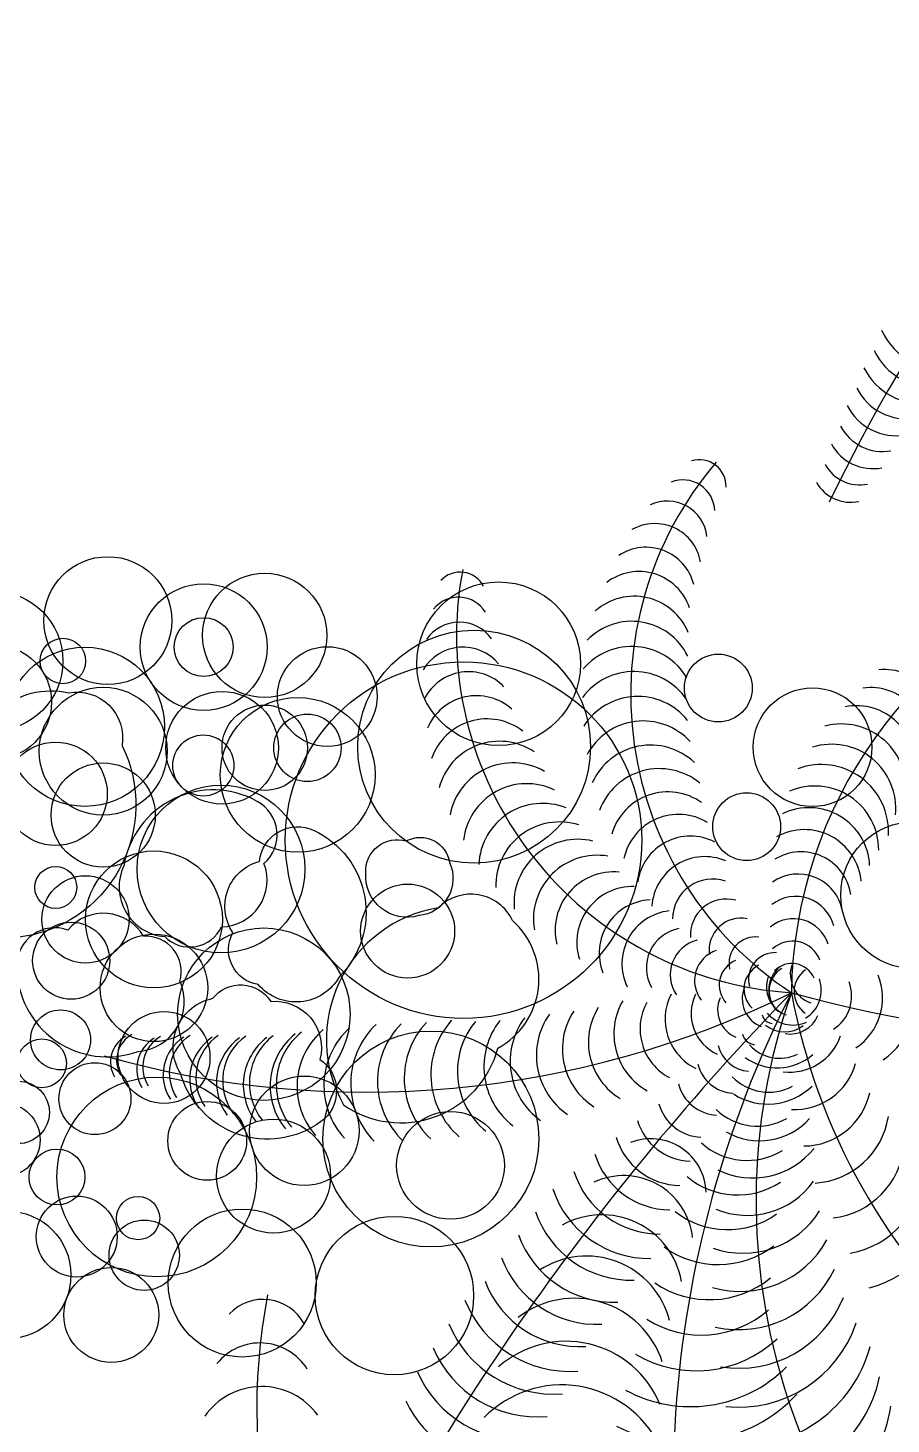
# Model space of a CAD drawing. Header units: inches. Extents: x 0 to 2330, y 0 to 1444.
# Drawn here: x 896.7 to 921, y 388.77 to 428.08 of the extents above; entities that cross this region are included whole.
import ezdxf

# ---------------------------------------------------------------- set-up
doc = ezdxf.new("R2010")
doc.units = ezdxf.units.IN
doc.header["$MEASUREMENT"] = 0
doc.layers.add('Plants', color=92, linetype='Continuous')

# ---------------------------------------------------------------- blocks, each defined once
blk = doc.blocks.new('18')
at = {"layer": 'Plants'}
for points in [[(5630.69, 13003.67, -0.520567), (5618.69, 13046.93, -0.520567), (5644.68, 13070.49, -0.520567), (5659.3, 13056.02, -0.520567)], [(5659.76, 13023.18, 0.520567), (5670.94, 13003.9, 0.520567), (5686.49, 13006.58, 0.520567), (5698.04, 13023.83, 0.520567), (5696.22, 13040.83, 0.520567)], [(5718.64, 12992.97, -0.520567), (5696.46, 12990.81, -0.520567), (5689.56, 13005, -0.520567), (5696.84, 13024.44, -0.520567), (5711.71, 13032.88, -0.520567)], [(5740.28, 13009.62, -0.520567), (5725.82, 13021.3, -0.520567), (5736.9, 13030.01, -0.520567), (5748.71, 13024.15, -0.520567)], [(5719.75, 12957.97, 0.520567), (5761.89, 12973.46, 0.520567), (5765.87, 13008.32, 0.520567), (5745.58, 13011.75, 0.520567)], [(5663.67, 12972.55, 0.520567), (5675.09, 12991.69, 0.520567), (5665.19, 13003.98, 0.520567), (5644.5, 13005.7, 0.520567), (5630.53, 12995.85, 0.520567)], [(5675.24, 12966.61, -0.520567), (5684.12, 12987.05, -0.520567), (5699.88, 12986.19, -0.520567), (5713.34, 12970.38, -0.520567), (5713.49, 12953.29, -0.520567)]]:
    blk.add_lwpolyline(points, format="xyb", close=True, dxfattribs=at)
for centre, radius in [((5655.41, 13090.17), 17.46), ((5698.25, 13086.13), 16.96), ((5681.59, 13082.95), 17.3), ((5762.1, 13078.39), 22.35), ((5624.07, 13079.14), 19.08), ((5681.59, 13082.95), 8.03), ((5755.42, 13055.77), 31.79), ((5624.47, 13067.94), 15.57), ((5643.15, 13079.14), 6.21), ((5649.17, 13061.2), 21.74), ((5715.33, 13069.44), 13.62), ((5822.08, 13071.76), 9.26), ((5752.53, 13030.23), 48.66), ((5654.15, 13054.53), 17.44), ((5686.6, 13055.45), 15.37), ((5847.81, 13055.61), 16.21), ((5707.25, 13048.05), 21.13), ((5698.25, 13055.45), 11.66), ((5709.91, 13055.45), 9.21), ((5681.49, 13050.62), 8.33), ((5641.16, 13042.89), 14.11), ((5654.15, 13037.08), 14.23), ((5686.31, 13022.34), 22.9), ((5829.81, 13033.91), 9.26), ((5875.58, 13015.23), 20.08), ((5668, 13008.59), 18.69), ((5641.2, 13017.32), 5.73), ((5649.31, 13008.59), 11.92), ((5737.27, 13005.42), 12.83), ((5645.41, 12997.33), 10.52), ((5668, 12989.91), 14.68), ((5698.02, 12982.72), 23.54), ((5642.51, 12975.7), 8.19), ((5670.76, 12970.91), 12.55), ((5743.62, 12948.65), 29.47), ((5637.41, 12969.3), 6.68), ((5651.89, 12959.65), 9.82), ((5668.79, 12938.27), 27.26), ((5709.05, 12950.89), 14.94), ((5630.92, 12955.9), 8.53), ((5682.56, 12948.13), 10.76), ((5626.86, 12948.4), 10.07), ((5700.67, 12938.53), 15.56), ((5748.97, 12941.44), 14.7), ((5641.53, 12938.27), 7.63), ((5646.92, 12922), 11.05), ((5663.67, 12927.04), 5.9), ((5627.9, 12911.53), 17.44), ((5692.11, 12909.32), 20.21), ((5665.35, 12916.91), 9.6), ((5733.66, 12905.89), 21.63), ((5656.36, 12900.6), 12.95)]:
    blk.add_circle(centre, radius, dxfattribs=at)
for centre, radius, start, end in [((6403.57, 13145.14), 8.7, 2.1115, 111.3723), ((6399.31, 13137.18), 10.88, 6.1531, 115.4139), ((6395.9, 13129.22), 12.69, 10.1948, 119.4556), ((5816.95, 13126.86), 7.25, 358.0698, 107.3306), ((6393.51, 13122.02), 13.42, 14.2365, 123.4973), ((5895.84, 13070.09), 97.67, 139.5669, 236.5663), ((6439.43, 13111.29), 97.67, 169.334, 266.3334), ((5812.42, 13119.9), 8.7, 2.1115, 111.3723), ((6342.76, 13121.4), 7.25, 27.8369, 137.0977), ((6391.6, 13114.31), 14.51, 18.2781, 127.5389), ((6556.07, 13012.03), 122.9, 109.8929, 179.1654), ((5808.16, 13111.94), 10.88, 6.1531, 115.4139), ((6342.28, 13113.11), 8.7, 31.8786, 141.1394), ((6390.25, 13106.11), 15.96, 22.3198, 131.5806), ((5804.75, 13103.98), 12.69, 10.1948, 119.4556), ((6342.53, 13104.09), 10.88, 35.9202, 145.181), ((6389.62, 13098.18), 17.05, 26.3615, 135.6223), ((5802.36, 13096.78), 13.42, 14.2365, 123.4973), ((5751.6, 13096.16), 7.25, 27.8369, 137.0977), ((5848.28, 13086.05), 97.67, 169.334, 266.3334), ((5800.45, 13089.07), 14.51, 18.2781, 127.5389), ((5964.91, 12986.79), 122.9, 109.8929, 179.1654), ((5751.12, 13087.87), 8.7, 31.8786, 141.1394), ((5799.1, 13080.87), 15.96, 22.3198, 131.5806), ((5798.47, 13072.94), 17.05, 26.3615, 135.6223), ((5751.38, 13078.85), 10.88, 35.9202, 145.181), ((5752.37, 13070.24), 12.69, 39.9619, 149.2227), ((5798.5, 13065.71), 17.41, 30.4031, 139.6639), ((5867.46, 13062.12), 14.71, 342.6963, 96.0431), ((5753.87, 13062.81), 13.42, 44.0036, 153.2644), ((5799.05, 13058.86), 17.41, 34.4448, 143.7056), ((5863.83, 13057.17), 14.71, 345.5535, 98.9003), ((5756.04, 13055.17), 14.51, 48.0452, 157.306), ((5800.08, 13052.07), 17.41, 38.4865, 147.7473), ((5859.9, 13051.31), 15.63, 348.4106, 101.7574), ((5758.94, 13047.38), 15.96, 52.0869, 161.3477), ((5801.59, 13045.36), 17.41, 42.5281, 151.7889), ((5855.65, 13044.24), 17.73, 351.2677, 104.6145), ((5762.33, 13040.19), 17.05, 56.1286, 165.3894), ((5803.57, 13038.78), 17.41, 46.5698, 155.8306), ((5853.05, 13038.95), 17.47, 354.1249, 107.4717), ((5765.95, 13033.92), 17.41, 60.1702, 169.431), ((5850.16, 13032.5), 18.39, 356.982, 110.3288), ((5806, 13032.35), 17.41, 50.6115, 159.8723), ((5769.83, 13028.25), 17.41, 64.2119, 173.4727), ((5848.41, 13027.55), 17.47, 359.8392, 113.186), ((5808.33, 13027.46), 15.96, 54.6531, 163.9139), ((5774.1, 13022.86), 17.41, 68.2536, 177.5144), ((5846.87, 13022.55), 16.55, 2.6963, 116.0431), ((5778.73, 13017.79), 17.41, 72.2952, 181.556), ((5811.23, 13022.04), 15.23, 58.6948, 167.9556), ((5845.54, 13017.48), 15.63, 5.5535, 118.9003), ((5814.46, 13016.82), 14.51, 62.7365, 171.9973), ((5783.72, 13013.06), 17.41, 76.3369, 185.5977), ((5844.72, 13013.39), 13.66, 8.4106, 121.7574), ((5789.02, 13008.69), 17.41, 80.3786, 189.6394), ((5818.41, 13011.22), 14.51, 66.7781, 176.0389), ((5793.48, 13005.6), 15.96, 84.4202, 193.681), ((5843.86, 13008.67), 12.31, 11.2677, 124.6145), ((5820.49, 13008.74), 10.88, 70.8198, 180.0806), ((5798.68, 13002.34), 15.23, 88.4619, 197.7227), ((5845.1, 12520.16), 708.05, 135.79693, 154.18022), ((5804.07, 12999.41), 14.51, 92.5036, 201.7644), ((5824.27, 13004.38), 9.79, 74.8615, 184.1223), ((5843.23, 13004.22), 10.67, 14.1249, 127.4717), ((5810.29, 12996.51), 14.51, 96.5452, 205.806), ((5828.28, 13000.25), 8.7, 78.9031, 188.1639), ((5842.63, 12998.95), 9.85, 16.982, 130.3288), ((5813.32, 12995.39), 10.88, 100.5869, 209.8477), ((5818.76, 12993.48), 9.79, 104.6286, 213.8894), ((5832.25, 12996.58), 7.25, 82.9448, 192.2056), ((5842.34, 12994.73), 7.95, 19.8392, 133.186), ((5824.3, 12991.88), 8.7, 108.6702, 217.931), ((5837.59, 12992.28), 7.25, 86.9865, 196.2473), ((5829.57, 12990.67), 7.25, 112.7119, 221.9727), ((5836.34, 12989.59), 7.25, 116.7536, 226.0144), ((5842.15, 12989.99), 6.57, 22.6963, 136.0431), ((5849.88, 12993.57), 8.14, 161.0937, 251.7906), ((5843.97, 12989.3), 8.14, 129.7112, 220.4082), ((5843.17, 12988.99), 7.25, 120.7952, 230.056), ((5850.02, 12988.87), 7.25, 124.8369, 234.0977), ((5843.36, 12990.17), 8.14, 159.4783, 250.1753), ((5841.26, 12989.31), 8.94, 301.1017, 19.8411), ((5847.76, 12987.67), 10.73, 302.2922, 21.0316), ((5850.56, 12987.17), 16.39, 303.4827, 22.2221), ((5856.27, 12985.86), 19.02, 304.6732, 23.4125), ((5836.74, 12986.95), 8.14, 157.8629, 248.5599), ((5725.89, 13223.35), 261.93, 254.1567, 296.3219), ((6349.61, 12494.92), 708.05, 135.79693, 154.18022), ((5822.63, 12981.38), 15.06, 153.0167, 243.7137), ((6106.51, 12854.02), 296.74, 153.0343, 199.3216), ((5826.87, 12982.91), 12.21, 154.6321, 245.3291), ((5830.03, 12983.92), 8.14, 156.2475, 246.9445), ((6005.01, 12931.74), 172.61, 160.7737, 234.979), ((5948.98, 13383.7), 409.34, 254.8546, 279.4139), ((6011.73, 13020.15), 172.61, 190.5408, 264.7461), ((5811.48, 12977.38), 17.91, 149.786, 240.483), ((5815.77, 12978.74), 15.06, 151.4014, 242.0983), ((5791.95, 12971.5), 19.54, 144.9398, 235.6368), ((5798.25, 12973.2), 18.73, 146.5552, 237.2522), ((5804.51, 12975.06), 17.91, 148.1706, 238.8676), ((5837.1, 12983.23), 3.08, 192.2358, 264.5911), ((5842.45, 12989.04), 9.28, 220.3343, 293.8495), ((5758.73, 12965.17), 22.39, 136.8629, 227.5599), ((5765.99, 12966.2), 22.39, 138.4783, 229.1753), ((5772.03, 12967.17), 21.17, 140.0937, 230.7906), ((5778.44, 12968.38), 20.35, 141.7091, 232.406), ((5785.22, 12969.85), 19.95, 143.3244, 234.0214), ((5841.7, 12985.51), 8.21, 260.1227, 337.5176), ((5727.43, 12963.02), 20.35, 130.4014, 221.0983), ((5735.58, 12963.23), 21.17, 132.0167, 222.7137), ((5744.12, 12963.73), 22.39, 133.6321, 224.3291), ((5751.43, 12964.35), 22.39, 135.2475, 225.9445), ((5840.22, 12986.08), 8.21, 230.3556, 307.7505), ((5664.28, 12969.62), 8.14, 119.0937, 209.7906), ((5665.96, 12970.08), 8.14, 119.0937, 209.7906), ((5673.08, 12967.78), 9.77, 120.7091, 211.406), ((5674.75, 12968.24), 9.77, 120.7091, 211.406), ((5682.73, 12966.16), 12.21, 122.3244, 213.0214), ((5684.41, 12966.62), 12.21, 122.3244, 213.0214), ((5691.62, 12964.94), 13.84, 123.9398, 214.6368), ((5693.3, 12965.4), 13.84, 123.9398, 214.6368), ((5700.14, 12964.03), 15.06, 125.5552, 216.2522), ((5701.82, 12964.49), 15.06, 125.5552, 216.2522), ((5708.68, 12963.39), 16.28, 127.1706, 217.8676), ((5710.36, 12963.85), 16.28, 127.1706, 217.8676), ((5718.05, 12963.05), 18.32, 128.786, 219.483), ((5719.73, 12963.51), 18.32, 128.786, 219.483), ((5832.29, 12978.08), 3.7, 192.8565, 265.2118), ((5841.5, 12981.66), 14.78, 263.4864, 340.8813), ((5831.02, 12976.36), 9.25, 193.4772, 265.8325), ((5838.87, 12981.81), 11.13, 222.251, 295.7662), ((5838.14, 12982.84), 14.78, 233.7193, 311.1142), ((5826.7, 12971.59), 10.49, 194.0979, 266.4532), ((5842.98, 12973.95), 17.24, 266.85, 344.2449), ((5835.85, 12975.34), 13.91, 224.1676, 297.6829), ((5822.21, 12966.57), 11.41, 194.7186, 267.0738), ((5835.59, 12975.41), 17.24, 237.0829, 314.4778), ((5845.38, 12965.21), 18.47, 270.2136, 347.6086), ((5817.77, 12961.5), 12.34, 195.3393, 267.6945), ((5832.79, 12968.38), 16.23, 226.0843, 299.5995), ((5833.33, 12966.63), 18.47, 240.4465, 317.8415), ((5847.22, 12958.13), 21.55, 273.5773, 350.9722), ((5814.84, 12957.97), 15.42, 195.96, 268.3152), ((5811.92, 12954.44), 18.5, 196.5807, 268.9359), ((5829.89, 12961.35), 18.55, 228.001, 301.5162), ((5831.42, 12959.57), 21.55, 243.8102, 321.2051), ((5850.78, 12949.09), 22.17, 276.9409, 354.3358), ((5809.02, 12950.9), 21.59, 197.2014, 269.5566), ((5806.13, 12947.35), 24.67, 197.822, 270.1773), ((5853.67, 12941.67), 24.63, 280.3045, 357.6995), ((5827.3, 12954.69), 21.34, 229.9176, 303.4329), ((5830.02, 12949.95), 22.17, 247.1738, 324.5687), ((5803.25, 12943.79), 27.76, 198.4427, 270.798), ((5856.87, 12934.34), 27.09, 283.6682, 1.0631), ((5798.42, 12937.84), 27.76, 199.0634, 271.4187), ((5824.59, 12947.08), 23.19, 231.8343, 305.3495), ((5828.84, 12942.08), 24.63, 250.5374, 327.9324), ((5793.66, 12931.85), 27.76, 199.6841, 272.0394), ((5822.07, 12939.4), 25.05, 233.751, 307.2662), ((5827.99, 12934.13), 27.09, 253.9011, 331.296), ((5788.96, 12925.8), 27.76, 200.3048, 272.6601), ((5827.63, 12925.51), 28.94, 257.2647, 334.6596), ((5819.66, 12931.2), 26.44, 235.6676, 309.1829), ((5784.32, 12919.7), 27.76, 200.9255, 273.2807), ((5781.61, 12916.01), 30.84, 201.5462, 273.9014), ((5827.68, 12916.85), 30.79, 260.6284, 338.0233), ((5817.48, 12922.94), 27.83, 237.5843, 311.0995), ((5777.09, 12909.83), 30.84, 202.1669, 274.5221), ((5827.65, 12909.3), 33.87, 263.992, 341.3869), ((5253.41, 12907.33), 27.76, 204.6496, 277.0049), ((5815.98, 12917.83), 32.47, 239.501, 313.0162), ((5772.63, 12903.61), 30.84, 202.7876, 275.1428), ((5827.9, 12901.69), 36.95, 267.3556, 344.7505), ((5247.56, 12898.32), 24.67, 205.2703, 277.6256), ((5814.5, 12912.68), 37.11, 241.4176, 314.9329), ((5768.23, 12897.33), 30.84, 203.4082, 275.7635), ((5829.97, 12891.35), 36.95, 270.7193, 348.1142), ((5243.5, 12891.82), 24.67, 205.891, 278.2463), ((5813.04, 12907.51), 41.74, 243.3343, 316.8495), ((5762.15, 12888.47), 27.76, 204.0289, 276.3842), ((5832.64, 12881.15), 36.95, 274.0829, 351.4778), ((5237.86, 12882.67), 21.59, 206.5117, 278.867), ((5233.97, 12876.08), 21.59, 207.1324, 279.4876), ((5228.57, 12866.79), 18.5, 207.7531, 280.1083), ((5224.85, 12860.09), 18.5, 208.3738, 280.729), ((5219.67, 12850.67), 15.42, 208.9945, 281.3497), ((5216.13, 12843.88), 15.42, 209.6151, 281.9704)]:
    blk.add_arc(centre, radius, start, end, dxfattribs=at)

msp = doc.modelspace()

# ---------------------------------------------------------------- block references
for p, xscale, yscale, zscale in [((544.04504, -509.55682), 0.07204900772887864, 0.07204900772887864, 0.07204900772887864), ((315.78364, -938.42173), 0.1031163595918287, 0.1031163595918287, 0.1031163595918287), ((-234.87694, -1963.63671), 0.1794485982964325, 0.1794485982964325, 0.1794485982964325)]:
    msp.add_blockref('18', p, dxfattribs=dict(xscale=xscale, yscale=yscale, zscale=zscale))

doc.saveas('drawing.dxf')
